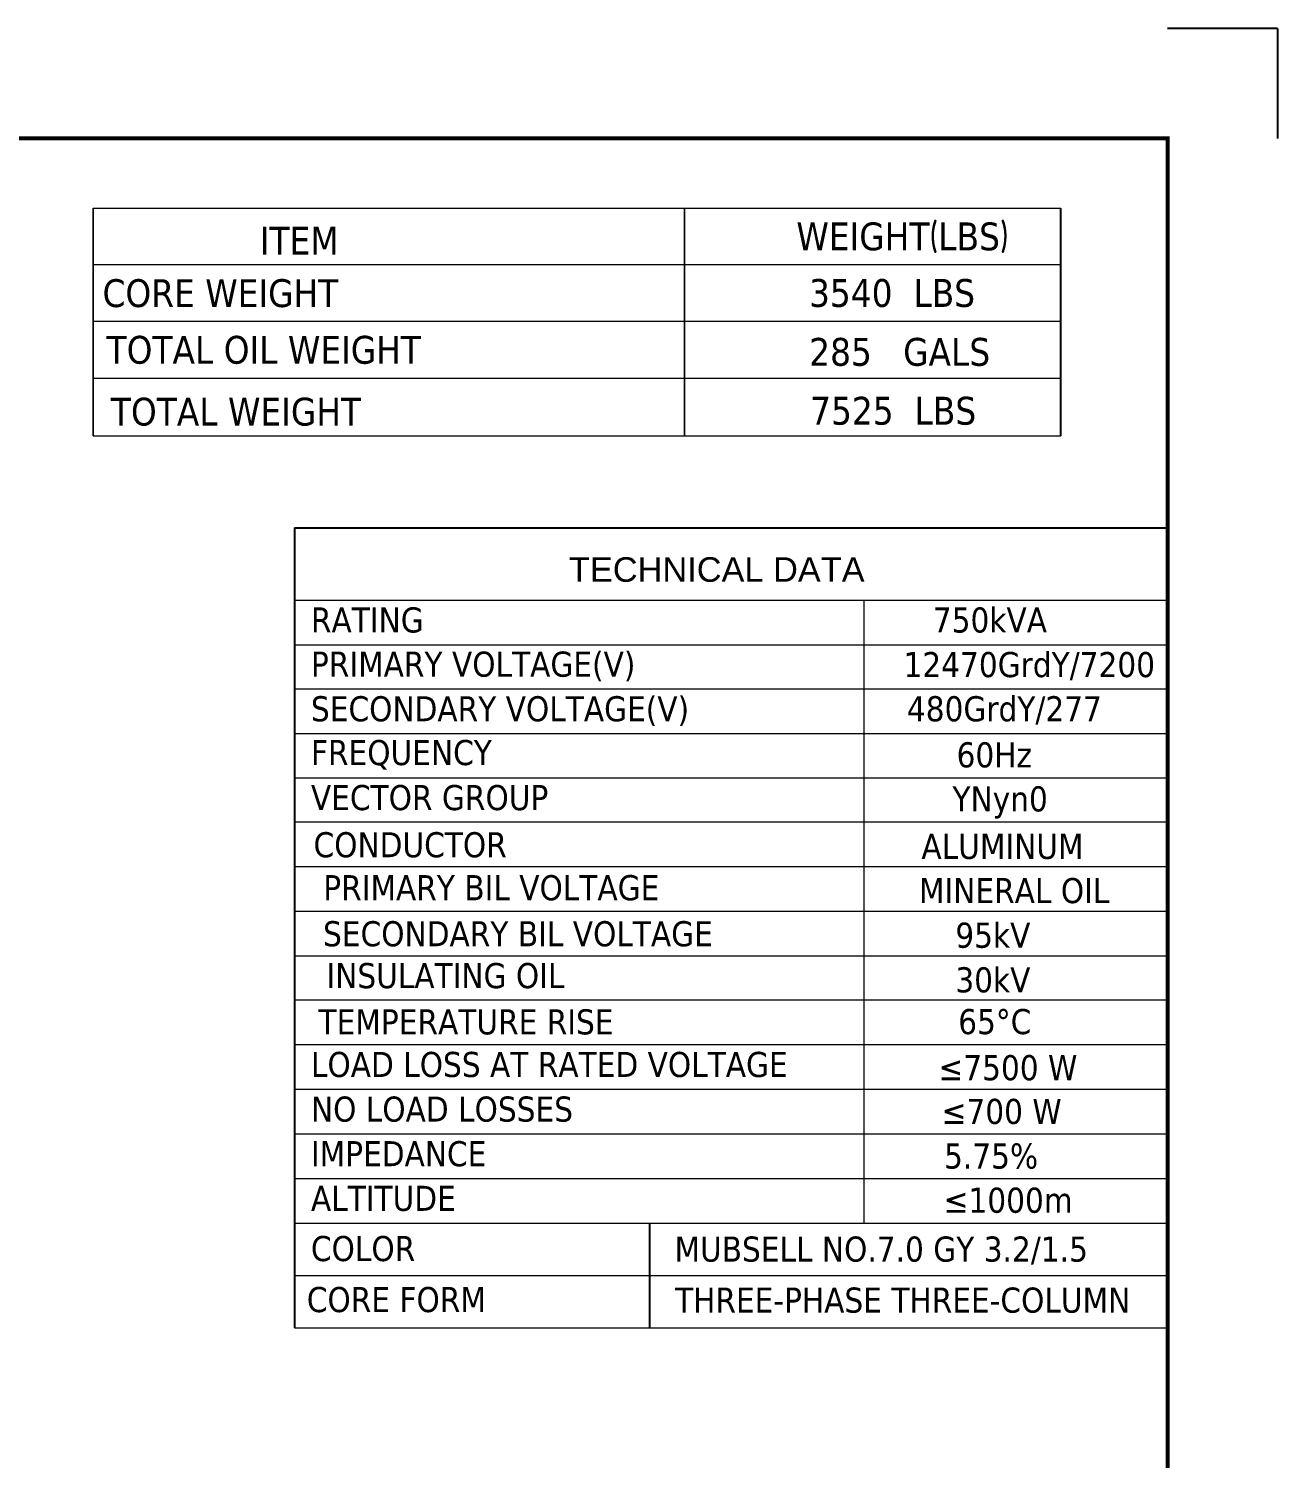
# Model space of a CAD drawing. Header units: millimetres. Extents: x 236326 to 245858, y -181683 to -175236.
# Drawn here: x 242974 to 245443, y -178062 to -175236 of the extents above; entities that cross this region are included whole.
import ezdxf
from ezdxf.enums import TextEntityAlignment as Align

# ---------------------------------------------------------------- set-up
doc = ezdxf.new("R2010")
doc.units = ezdxf.units.MM
doc.header["$LTSCALE"] = 13
doc.layers.add('1', color=4, linetype='Continuous')
doc.layers.add('6文字层', color=3, linetype='Continuous')
doc.layers.add('paper', color=254, linetype='Continuous', plot=False)
doc.layers.add('标注、文本', color=3, linetype='Continuous', lineweight=25)
doc.layers.add('铁心', color=3, linetype='Continuous', lineweight=0)
doc.styles.add('PDF Arial', font='arial.ttf')
doc.styles.add('Tahoma$001', font='tahoma.ttf', dxfattribs={"height": 2.159784})
doc.styles.add('Tahoma_txtstyle_30.51_0_0', font='tahoma.ttf')

msp = doc.modelspace()

# ---------------------------------------------------------------- linework, layer by layer
at = {"layer": '1', "const_width": 7.598}
msp.add_lwpolyline([(236890.155, -181443.892), (245225.797, -181443.892), (245225.797, -175452.65), (236890.155, -175452.65), (236890.155, -181443.892)], dxfattribs=at)
at = {"layer": '6文字层'}
for points in [[(243499.286, -176222.208), (245225.797, -176222.208)], [(243499.286, -176222.208), (243499.286, -177803.863)], [(245225.797, -176222.208), (245225.797, -177420.465)]]:
    msp.add_lwpolyline(points, dxfattribs=at)
at = {"layer": 'paper'}
for q in [(245225.797, -175235.576), (245442.871, -175452.65)]:
    msp.add_line((245442.871, -175235.576), q, dxfattribs=at)
at = {"layer": '标注、文本'}
for p, q in [((245014.355, -176040.489), (245014.355, -175590.289)), ((244201.718, -177803.863), (244201.718, -177596.875))]:
    msp.add_line(p, q, dxfattribs=at)
at = {"layer": '铁心'}
for p, q in [((243101.324, -175590.289), (243101.324, -175777.407)), ((243101.324, -175777.407), (243101.324, -175590.289)), ((243101.324, -175590.289), (245014.355, -175590.289)), ((244270.244, -175590.289), (244270.244, -175739.983)), ((244270.244, -175739.983), (244270.244, -175590.289)), ((243101.324, -175702.024), (245014.355, -175702.024)), ((244270.244, -175912.87), (244270.244, -175739.983)), ((244270.244, -175739.983), (244270.244, -175912.87)), ((243101.324, -176040.489), (243101.324, -175777.407)), ((243101.324, -175777.407), (243101.324, -176040.489)), ((243101.324, -175814.225), (245014.355, -175814.225)), ((244270.244, -176040.489), (244270.244, -175912.87)), ((244270.244, -175912.87), (244270.244, -176040.489)), ((243101.324, -175926.426), (245014.355, -175926.426)), ((243101.324, -176040.489), (245014.355, -176040.489))]:
    msp.add_line(p, q, dxfattribs=at)
for points in [[(243499.286, -176365.333), (245225.797, -176365.333)], [(244625.114, -176365.333), (244625.114, -177596.875)], [(243499.286, -176453.538), (245225.797, -176453.538)], [(243499.286, -176540.911), (245225.797, -176540.911)], [(243499.286, -176629.116), (245225.797, -176629.116)], [(243499.286, -176716.489), (245225.797, -176716.489)], [(243499.286, -176803.862), (245225.797, -176803.862)], [(243499.286, -176892.067), (245225.797, -176892.067)], [(243499.286, -176980.272), (245225.797, -176980.272)], [(243499.286, -177068.477), (245225.797, -177068.477)], [(243499.286, -177155.85), (245225.797, -177155.85)], [(243499.286, -177244.055), (245225.797, -177244.055)], [(243499.286, -177244.055), (245225.797, -177244.055)], [(243499.286, -177332.26), (245225.797, -177332.26)], [(243499.286, -177420.465), (245225.797, -177420.465)], [(243499.286, -177508.67), (245225.797, -177508.67)], [(243499.286, -177596.875), (245225.797, -177596.875)], [(243499.286, -177596.875), (245225.797, -177596.875)], [(243499.286, -177596.875), (245225.797, -177596.875)], [(245225.797, -177596.875), (245225.797, -177802.887)], [(243499.286, -177700.369), (245225.797, -177700.369)], [(243499.286, -177700.369), (244629.366, -177700.369)], [(243499.286, -177700.369), (244629.366, -177700.369)], [(243499.286, -177803.863), (245225.797, -177803.863)], [(243499.286, -177803.863), (244629.366, -177803.863)], [(243499.286, -177803.863), (244629.366, -177803.863)]]:
    msp.add_lwpolyline(points, dxfattribs=at)

# ---------------------------------------------------------------- texts
for s, height, style, p in [('ITEM', 55.015, 'Tahoma_txtstyle_30.51_0_0', (243430.917, -175682.204)), ('CORE WEIGHT', 55.01498, 'Tahoma_txtstyle_30.51_0_0', (243119.815, -175785.997)), ('3540  LBS', 55.015, 'Tahoma_txtstyle_30.51_0_0', (244516.758, -175785.702)), ('TOTAL OIL WEIGHT', 55.01498, 'Tahoma_txtstyle_30.51_0_0', (243127.872, -175898.028)), ('285   GALS', 55.015, 'Tahoma_txtstyle_30.51_0_0', (244517.111, -175902.115)), ('TOTAL WEIGHT', 55.01498, 'Tahoma_txtstyle_30.51_0_0', (243136.446, -176020.241)), ('7525  LBS', 55.015, 'Tahoma_txtstyle_30.51_0_0', (244518.938, -176018.499)), ('TECHNICAL DATA', 48.60227, 'PDF Arial', (244042.064, -176329.175)), ('RATING', 49.6299, 'Tahoma$001', (243531.943, -176429.407)), ('750kVA', 49.6299, 'Tahoma$001', (244761.563, -176429.407)), ('PRIMARY VOLTAGE(V)', 49.62988, 'Tahoma$001', (243531.943, -176516.78)), ('12470GrdY/7200', 49.63, 'Tahoma$001', (244703.571, -176517.612)), ('SECONDARY VOLTAGE(V)', 49.62988, 'Tahoma$001', (243531.943, -176604.985)), ('480GrdY/277', 49.62988, 'Tahoma$001', (244710.271, -176604.985)), ('FREQUENCY', 49.6299, 'Tahoma$001', (243531.943, -176691.525)), ('60Hz', 49.6299, 'Tahoma$001', (244808.512, -176696.008)), ('VECTOR GROUP', 49.62988, 'Tahoma$001', (243531.943, -176780.563)), ('YNyn0', 49.6299, 'Tahoma$001', (244800.324, -176783.137)), ('CONDUCTOR', 49.6299, 'Tahoma$001', (243537.053, -176873.779)), ('ALUMINUM', 49.6299, 'Tahoma$001', (244739.033, -176877.023)), ('MINERAL OIL', 49.63, 'Tahoma$001', (244734.125, -176964.396)), ('95kV', 49.6299, 'Tahoma$001', (244806.044, -177052.601)), ('30kV', 49.6299, 'Tahoma$001', (244806.044, -177140.806)), ('LOAD LOSS AT RATED VOLTAGE', 49.62988, 'Tahoma$001', (243531.943, -177308.128)), ('≤7500 W', 49.6299, 'Tahoma$001', (244772.716, -177314.501)), ('NO LOAD LOSSES', 49.62988, 'Tahoma$001', (243531.943, -177396.333)), ('≤700 W', 49.6299, 'Tahoma$001', (244778.966, -177400.929)), ('IMPEDANCE', 49.6299, 'Tahoma$001', (243531.943, -177484.538)), ('5.75%%%', 49.6299, 'Tahoma$001', (244783.745, -177489.137)), ('ALTITUDE', 49.6299, 'Tahoma$001', (243531.943, -177572.744)), ('≤1000m', 49.6299, 'Tahoma$001', (244782.966, -177576.452)), ('COLOR', 49.6299, 'Tahoma$001', (243531.869, -177672.055)), ('MUBSELL NO.7.0 GY 3.2/1.5', 49.62988, 'Tahoma$001', (244250.726, -177673.079)), ('CORE FORM', 49.6299, 'Tahoma$001', (243523.721, -177772.866)), ('THREE-PHASE THREE-COLUMN', 49.62988, 'Tahoma$001', (244251.827, -177773.992))]:
    msp.add_text(s, height=height, dxfattribs=dict(at, style=style)).set_placement(p)
at = {"layer": '铁心', "style": 'Tahoma$001'}
for s, p in [('PRIMARY BIL VOLTAGE', (243888.542, -176933.916)), ('SECONDARY BIL VOLTAGE', (243941.275, -177024.915)), ('INSULATING OIL', (243797.95, -177107.715)), ('TEMPERATURE RISE ', (243847.929, -177199.094))]:
    msp.add_text(s, height=49.62988, dxfattribs=at).set_placement(p, align=Align.MIDDLE)
msp.add_text('65%%DC', height=49.6299, dxfattribs=at).set_placement((244811.714, -177198.557), align=Align.MIDDLE_LEFT)
at = {"layer": '铁心', "insert": (244491.756, -175618.847), "char_height": 55.01498, "width": 651.42255, "attachment_point": 1, "style": 'Tahoma_txtstyle_30.51_0_0'}
msp.add_mtext('WEIGHT{\\Fgbenor,gbcbig|c134;(}LBS{\\Fgbenor,gbcbig|c134;)}', dxfattribs=at)

doc.saveas('drawing.dxf')
